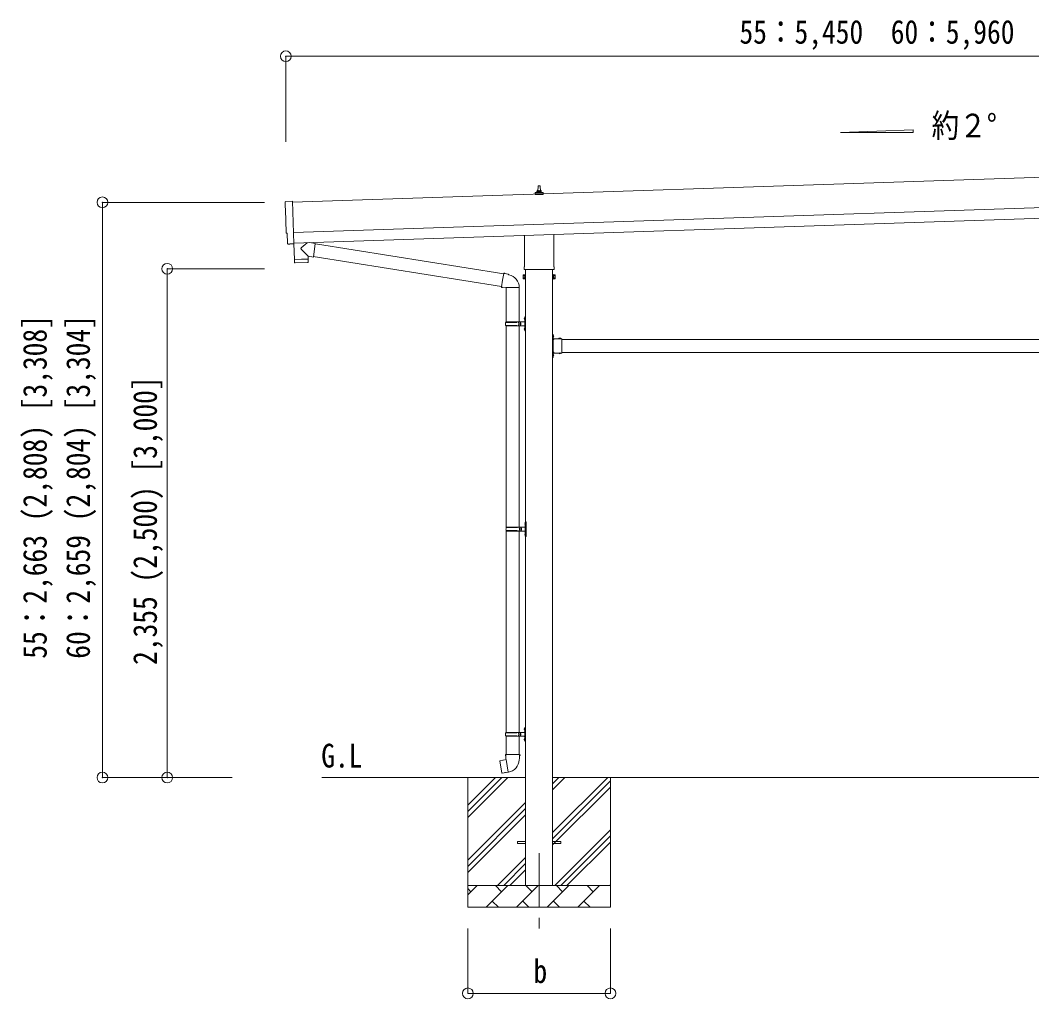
# Model space of a CAD drawing. Units: millimetres at full size, sheet at 1:50; details may follow other scales. Extents: x -14053 to 14053, y -9700 to 9700.
# Drawn here: x 4674 to 9357, y -255 to 4274 of the extents above; entities that cross this region are included whole.
import ezdxf
from ezdxf.enums import TextEntityAlignment as Align

# ---------------------------------------------------------------- set-up
doc = ezdxf.new("R2010")
doc.units = ezdxf.units.MM
doc.header["$LTSCALE"] = 50
doc.header["$PDMODE"] = 32
doc.header["$PDSIZE"] = 50
doc.linetypes.add('CHAIN1', pattern=[8, 5, -1, 1, -1])
doc.linetypes.add('USER8', pattern=[4, 3, -1])
for name, color, linetype, lineweight in [('0-2_建具', 4, 'Continuous', 9), ('0-3_階段', 7, 'CHAIN1', 9), ('0-4_設備', 4, 'Continuous', 9), ('0-7_ハッチ', 7, 'Continuous', 9), ('0-8_外構', 6, 'Continuous', 9), ('0-9_敷地', 7, 'Continuous', 9)]:
    doc.layers.add(name, color=color, linetype=linetype, lineweight=lineweight)
doc.styles.add('ＭＳ ゴシック', font='')
doc.styles.get('ＭＳ ゴシック').set_extended_font_data('MS Gothic')

msp = doc.modelspace()

# ---------------------------------------------------------------- linework, layer by layer
at = {"layer": '0-2_建具'}
for p, q in [((11317.77, 3611.88), (5934.76, 3432.45)), ((5939.42, 3292.52), (11322.43, 3471.96)), ((7058.15, 3467.56), (7058.15, 3475.27)), ((7094.65, 3467.56), (7058.15, 3467.56)), ((7058.54, 3476.06), (7094.27, 3476.06)), ((7058.92, 3476.25), (7065.64, 3477.87)), ((7066.02, 3478.06), (7086.79, 3478.06)), ((7066.4, 3478.85), (7066.4, 3483.06)), ((7067.4, 3483.06), (7085.4, 3483.06)), ((7070.4, 3483.06), (7071.13, 3506.58)), ((7072.13, 3507.56), (7080.68, 3507.56)), ((7081.68, 3506.58), (7082.4, 3483.06)), ((7086.4, 3478.85), (7086.4, 3483.06)), ((7093.89, 3476.25), (7087.17, 3477.87)), ((7094.65, 3467.56), (7094.65, 3475.27)), ((5941.09, 3242.55), (11324.1, 3421.99)), ((7008.1, 3133.57), (7008.1, 3278.12)), ((7144.7, 3282.67), (7144.7, 3133.57)), ((5921.59, 3238.13), (5914.67, 3238.26)), ((5941.18, 3239.79), (5941.22, 3238.78)), ((7002.4, 3095.3), (7003.16, 3096.61)), ((7002.4, 3095.3), (7002.4, 3078.3)), ((7009.4, 3091.71), (7003.16, 3091.71)), ((7006.4, 3124.8), (7006.4, 3130.3)), ((7144.34, 3121.3), (7008.47, 3121.3)), ((7013.9, 3121.3), (7013.9, 268.8)), ((7138.9, 268.8), (7138.9, 3121.3)), ((7143.4, 3091.71), (7149.65, 3091.71)), ((7146.4, 3130.3), (7146.4, 3124.8)), ((7150.4, 3095.3), (7149.65, 3096.61)), ((7150.4, 3095.3), (7150.4, 3078.3)), ((7002.4, 3078.3), (7003.16, 3076.98)), ((7009.4, 3081.89), (7003.16, 3081.89)), ((7009.4, 3076.98), (7003.16, 3076.98)), ((7011.9, 3077.6), (7009.4, 3077.6)), ((7140.9, 3077.6), (7143.4, 3077.6)), ((7143.4, 3081.89), (7149.65, 3081.89)), ((7143.4, 3076.98), (7149.65, 3076.98)), ((7150.4, 3078.3), (7149.65, 3076.98)), ((7140.9, 2819.8), (7138.9, 2819.8)), ((7138.9, 2819.8), (7138.9, 2799.8)), ((7138.9, 2812.8), (7140.9, 2812.8)), ((7140.9, 2819.8), (7140.9, 2799.8)), ((7141.41, 2815.7), (7140.9, 2815.7)), ((7140.9, 2815.7), (7140.9, 2803.9)), ((7138.9, 2806.8), (7140.9, 2806.8)), ((7180.9, 2799.8), (7140.9, 2799.8)), ((7140.9, 2795.8), (7140.9, 2737.8)), ((7177.8, 2799.8), (7166, 2799.8)), ((7177.8, 2800.31), (7177.8, 2799.8)), ((7180.9, 2799.8), (7180.9, 2733.8)), ((7180.9, 2796.8), (10071.9, 2796.8)), ((7138.9, 2733.8), (7138.9, 2713.8)), ((7138.9, 2726.8), (7140.9, 2726.8)), ((7138.9, 2720.8), (7140.9, 2720.8)), ((7144.9, 2736.8), (7139.4, 2736.8)), ((7140.9, 2735.8), (7144.9, 2735.8)), ((7140.9, 2733.8), (7140.9, 2713.8)), ((7180.9, 2733.8), (7140.9, 2733.8)), ((7141.41, 2729.7), (7140.9, 2729.7)), ((7140.9, 2729.7), (7140.9, 2717.9)), ((7177.8, 2733.8), (7166, 2733.8)), ((7177.8, 2733.29), (7177.8, 2733.8)), ((7180.9, 2736.8), (10071.9, 2736.8)), ((7140.9, 2713.8), (7138.9, 2713.8)), ((6976.4, 473.3), (7013.9, 473.3)), ((6976.4, 464.3), (6976.4, 473.3)), ((7138.9, 473.3), (7176.4, 473.3)), ((7176.4, 464.3), (7176.4, 473.3)), ((6976.4, 464.3), (7013.9, 464.3)), ((7138.9, 464.3), (7176.4, 464.3))]:
    msp.add_line(p, q, dxfattribs=at)
for points in [[(5903.09, 3434.83), (5934.59, 3437.53), (5941.18, 3239.79)], [(5911.73, 3241.16), (5910.16, 3288.16), (5909.56, 3288.14)], [(5922.33, 3238.43), (5922.97, 3239.08), (5941.22, 3238.78)], [(7009.4, 3076.98), (7009.4, 3096.61), (7003.16, 3096.61)], [(7009.4, 3077.6), (7009.4, 3096), (7011.9, 3096)], [(7143.4, 3077.6), (7143.4, 3096), (7140.9, 3096)], [(7143.4, 3076.98), (7143.4, 3096.61), (7149.65, 3096.61)], [(7141.41, 2815.7), (7141.41, 2803.9), (7140.9, 2803.9)], [(7144.9, 2796.8), (7139.4, 2796.8), (7139.4, 2736.8)], [(7140.9, 2795.8), (7144.9, 2795.8), (7144.9, 2797.8), (7140.9, 2797.8)], [(7177.8, 2800.31), (7166, 2800.31), (7166, 2799.8)], [(7140.9, 2737.8), (7144.9, 2737.8), (7144.9, 2735.8)], [(7141.41, 2729.7), (7141.41, 2717.9), (7140.9, 2717.9)], [(7177.8, 2733.29), (7166, 2733.29), (7166, 2733.8)]]:
    msp.add_lwpolyline(points, dxfattribs=at)
for points in [[(7011.9, 3076.3), (7011.9, 3097.3), (7013.9, 3097.3), (7013.9, 3076.3)], [(7140.9, 3076.3), (7140.9, 3097.3), (7138.9, 3097.3), (7138.9, 3076.3)]]:
    msp.add_lwpolyline(points, close=True, dxfattribs=at)
at = {"layer": '0-2_建具', "linetype": 'USER8'}
for points in [[(7143.52, 2812.3), (7140.74, 2810.94), (7140.13, 2809.8)], [(7143.52, 2807.3), (7140.74, 2808.65), (7140.13, 2809.8)], [(7169.4, 2802.41), (7170.76, 2799.63), (7171.9, 2799.02)], [(7174.4, 2802.41), (7173.05, 2799.63), (7171.9, 2799.02)], [(7143.52, 2726.3), (7140.74, 2724.94), (7140.13, 2723.8)], [(7143.52, 2721.3), (7140.74, 2722.65), (7140.13, 2723.8)], [(7169.4, 2731.19), (7170.76, 2733.97), (7171.9, 2734.57)], [(7174.4, 2731.19), (7173.05, 2733.97), (7171.9, 2734.57)]]:
    msp.add_lwpolyline(points, dxfattribs=at)
at = {"layer": '0-2_建具'}
for centre, radius, start, end in [((7059.15, 3475.27), 1, 103.62699, 180), ((7065.4, 3478.85), 1, 283.62699, 0), ((7070.49, 3482.43), 4.13, 90, 171.17633), ((7067.4, 3482.06), 1, 90, 180), ((7072.13, 3506.56), 1, 90, 178.60509), ((7079.74, 3483.06), 4.83, 133.60282, 180), ((7073.07, 3483.06), 4.83, 0, 46.39718), ((7080.68, 3506.56), 1, 1.39491, 90), ((7082.32, 3482.43), 4.13, 8.82367, 90), ((7085.4, 3482.06), 1, 0, 90), ((7087.4, 3478.85), 1, 180, 256.37301), ((7093.65, 3475.27), 1, 0, 76.37301), ((7006.75, 3094.16), 4.34, 145.61575, 214.38425), ((7018.65, 3086.8), 16.24, 162.41205, 197.58795), ((7010.4, 3130.3), 4, 125.09963, 180), ((7010.4, 3124.8), 4, 180, 194.47751), ((7010.4, 3124.8), 4, 194.47751, 241.04498), ((7142.4, 3124.8), 4, 298.95502, 345.52249), ((7142.4, 3130.3), 4, 0, 54.90037), ((7142.4, 3124.8), 4, 345.52249, 0), ((7134.16, 3086.8), 16.24, 342.41205, 17.58795), ((7146.06, 3094.16), 4.34, 325.61575, 34.38425), ((7006.75, 3079.44), 4.34, 145.61575, 214.38425), ((7146.06, 3079.44), 4.34, 325.61575, 34.38425), ((7135.67, 2809.8), 8.23, 314.2189, 45.7811), ((7140.9, 2799.8), 2, 180, 270), ((7171.9, 2794.57), 8.23, 44.2189, 135.7811), ((7140.9, 2733.8), 2, 90, 180), ((7135.67, 2723.8), 8.23, 314.2189, 45.7811), ((7171.9, 2739.03), 8.23, 224.2189, 315.7811)]:
    msp.add_arc(centre, radius, start, end, dxfattribs=at)
for centre, major_axis, ratio, start_param, end_param in [((5903.35, 3431.84), (-3, -0.1), 0.99863, 4.7647489, 6.2979817), ((1142.48, 3202.68), (4760.73, 158.69), 0.99863, 6.2686928, 6.2979817), ((5909.42, 3292.54), (-4.4, -0.15), 0.99863, 6.2686928, 7.8539816), ((5914.73, 3241.26), (-2.11, -2.14), 0.9974, 5.5252311, 7.0411395), ((5921.62, 3239.13), (-0.704, -0.714), 0.9974, 0.7579542, 1.5707963)]:
    msp.add_ellipse(centre, major_axis=major_axis, ratio=ratio, start_param=start_param, end_param=end_param, dxfattribs=at)
at = {"layer": '0-3_階段'}
msp.add_line((7076.4, 418.8), (7076.4, 69.8), dxfattribs=at)
at = {"layer": '0-4_設備', "color": 7}
for p, q in [((7013.9, 768.8), (6069.74, 768.8)), ((6746.4, 768.8), (6746.4, 168.8)), ((6746.4, 583.75), (6931.46, 768.8)), ((6746.4, 612.03), (6903.17, 768.8)), ((6746.4, 640.32), (6874.89, 768.8)), ((10113.9, 768.8), (7138.9, 768.8)), ((7138.9, 513.7), (7394, 768.8)), ((7138.9, 711.69), (7196.01, 768.8)), ((7138.9, 739.97), (7167.73, 768.8)), ((7138.9, 485.42), (7406.4, 752.92)), ((7406.4, 768.8), (7406.4, 168.8)), ((7138.9, 457.13), (7406.4, 724.63)), ((6746.4, 385.76), (7013.9, 653.26)), ((6746.4, 357.47), (7013.9, 624.97)), ((6746.4, 329.19), (7013.9, 596.69)), ((7148.56, 268.8), (7406.4, 526.64)), ((7176.85, 268.8), (7406.4, 498.36)), ((7205.13, 268.8), (7406.4, 470.07)), ((6884, 268.8), (7013.9, 398.7)), ((6912.29, 268.8), (7013.9, 370.42)), ((6940.57, 268.8), (7013.9, 342.13)), ((6746.4, 268.8), (7406.4, 268.8)), ((6746.4, 225.91), (6789.3, 268.8)), ((6760.74, 240.24), (6746.4, 254.58)), ((6830.72, 168.8), (6930.72, 268.8)), ((6902.17, 240.24), (6873.61, 268.8)), ((6972.14, 168.8), (7072.14, 268.8)), ((7043.59, 240.24), (7015.03, 268.8)), ((7113.56, 168.8), (7213.56, 268.8)), ((7185.01, 240.24), (7156.46, 268.8)), ((7254.98, 168.8), (7354.98, 268.8)), ((7326.43, 240.24), (7297.88, 268.8)), ((7403.12, 268.8), (7406.4, 272.08)), ((6859.27, 197.35), (6887.83, 168.8)), ((7000.69, 197.35), (7029.25, 168.8)), ((7142.12, 197.35), (7170.67, 168.8)), ((7283.54, 197.35), (7312.09, 168.8)), ((7406.4, 168.8), (6746.4, 168.8))]:
    msp.add_line(p, q, dxfattribs=at)
at = {"layer": '0-7_ハッチ', "color": 4}
for p, q in [((8471.09, 3753.99), (8807.09, 3766.4)), ((8807.09, 3753.99), (8471.09, 3753.99)), ((8807.09, 3766.4), (8807.09, 3753.99))]:
    msp.add_line(p, q, dxfattribs=at)
at = {"layer": '0-8_外構'}
for p, q in [((5903.76, 4107.77), (5903.76, 3711.91)), ((5903.76, 4107.77), (11353.43, 4107.77)), ((5054.76, 3431.41), (5804.76, 3431.41)), ((5054.76, 3431.41), (5054.76, 768.8)), ((5354.76, 3123.8), (5804.76, 3123.8)), ((5354.76, 3123.8), (5354.76, 768.8)), ((5054.76, 768.8), (5654.76, 768.8)), ((5354.76, 768.8), (5654.76, 768.8)), ((6746.4, -230.2), (6746.4, 69.8)), ((7406.4, -230.2), (7406.4, 69.8)), ((6746.4, -230.2), (7406.4, -230.2))]:
    msp.add_line(p, q, dxfattribs=at)
for p in [(5903.76, 4107.77), (5054.76, 3431.41), (5354.76, 3123.8), (5054.76, 768.8), (5354.76, 768.8), (6746.4, -230.2), (7406.4, -230.2)]:
    msp.add_point(p, dxfattribs=at)
at = {"layer": '0-9_敷地'}
for p, q in [((6002.51, 3244.6), (5975.29, 3221.57)), ((6040.2, 3241.31), (6014.28, 3244.99)), ((6040.2, 3241.31), (6031.23, 3178.24)), ((6040.43, 3239.4), (6912.53, 3100.55)), ((6006.75, 3181.72), (5975.26, 3214.23)), ((5943.22, 3166.58), (5943.88, 3153.54)), ((6004.49, 3152.61), (5946.98, 3150.7)), ((5947.69, 3167.73), (5947.74, 3166.73)), ((6002.66, 3169.56), (6002.67, 3168.56)), ((6006.75, 3181.72), (6031.23, 3178.24)), ((6006.75, 3181.72), (6007.15, 3169.71)), ((6031, 3180.15), (6902.11, 3041.45)), ((6912.86, 3102.37), (6907.32, 3071)), ((6912.86, 3102.37), (6914, 3104.35)), ((6914, 3104.35), (6917.56, 3103.72)), ((6917.56, 3103.72), (6917.98, 3101.37)), ((6932.49, 3098.55), (6934.18, 3096.92)), ((6934.18, 3096.92), (6936.29, 3096.47)), ((6901.79, 3039.63), (6907.32, 3071)), ((6901.79, 3039.63), (6902.19, 3037.38)), ((6901.79, 3039.63), (6906.95, 3038.82)), ((6902.19, 3037.38), (6905.75, 3036.75)), ((6905.75, 3036.75), (6906.95, 3038.82)), ((6906.95, 3038.82), (6921.55, 3036.51)), ((6921.55, 3036.51), (6923.75, 3037.49)), ((6984.05, 3037.09), (6922.87, 3037.09)), ((6923.9, 3037.09), (6923.9, 2877.8)), ((6983.9, 3037.09), (6983.9, 2877.8)), ((6920.9, 2875.8), (6971.24, 2875.8)), ((6920.9, 2861.8), (6971.24, 2861.8)), ((6921.9, 2877.8), (7007.9, 2877.8)), ((6921.9, 2877.8), (6921.9, 2875.8)), ((6921.9, 2859.8), (6921.9, 2861.8)), ((6921.9, 2859.8), (7007.9, 2859.8)), ((6923.9, 2859.8), (6923.9, 1927.8)), ((6980.9, 2877.8), (6980.9, 2873.3)), ((6980.9, 2873.3), (6982.9, 2873.3)), ((6980.9, 2859.8), (6980.9, 2864.3)), ((6980.9, 2864.3), (6982.9, 2864.3)), ((6982.9, 2873.3), (6982.9, 2868.8)), ((6982.9, 2864.3), (6982.9, 2868.8)), ((6983.9, 2859.8), (6983.9, 1927.8)), ((6988.9, 2877.8), (6988.9, 2868.8)), ((6988.9, 2873.3), (6991.9, 2873.3)), ((6988.9, 2859.8), (6988.9, 2868.8)), ((6988.9, 2864.3), (6991.9, 2864.3)), ((6991.9, 2873.3), (6991.9, 2868.8)), ((6991.9, 2864.3), (6991.9, 2868.8)), ((7007.6, 2894.95), (7009.65, 2893.95)), ((7008.87, 2896.95), (7009.5, 2896.95)), ((7008.87, 2896.95), (7008.87, 2888.65)), ((7008.87, 2888.65), (7009.5, 2888.65)), ((7009.5, 2896.95), (7009.5, 2888.65)), ((7009.5, 2896.95), (7009.9, 2896.55)), ((7009.5, 2888.65), (7009.9, 2889.05)), ((7009.65, 2893.95), (7010.26, 2892.8)), ((7009.9, 2900.8), (7012.9, 2902.3)), ((7009.9, 2900.8), (7009.9, 2868.8)), ((7009.9, 2896.55), (7009.9, 2889.05)), ((7009.9, 2836.8), (7009.9, 2868.8)), ((7012.9, 2902.3), (7012.9, 2868.8)), ((7012.9, 2902.3), (7013.9, 2902.3)), ((7012.9, 2835.3), (7012.9, 2868.8)), ((7013.9, 2902.3), (7013.9, 2868.8)), ((7013.9, 2835.3), (7013.9, 2868.8)), ((7007.6, 2846.95), (7009.65, 2845.95)), ((7008.87, 2848.95), (7009.5, 2848.95)), ((7008.87, 2848.95), (7008.87, 2840.65)), ((7008.87, 2840.65), (7009.5, 2840.65)), ((7009.5, 2848.95), (7009.5, 2840.65)), ((7009.5, 2848.95), (7009.9, 2848.55)), ((7009.5, 2840.65), (7009.9, 2841.05)), ((7009.65, 2845.95), (7010.26, 2844.8)), ((7009.9, 2848.55), (7009.9, 2841.05)), ((7009.9, 2836.8), (7012.9, 2835.3)), ((7012.9, 2835.3), (7013.9, 2835.3)), ((6923.4, 1925.8), (6973.74, 1925.8)), ((6924.4, 1927.8), (7010.4, 1927.8)), ((6924.4, 1927.8), (6924.4, 1925.8)), ((6983.4, 1927.8), (6983.4, 1923.3)), ((6983.4, 1923.3), (6985.4, 1923.3)), ((6985.4, 1923.3), (6985.4, 1918.8)), ((6991.4, 1927.8), (6991.4, 1918.8)), ((6991.4, 1923.3), (6994.4, 1923.3)), ((6994.4, 1923.3), (6994.4, 1918.8)), ((7010.1, 1944.95), (7012.15, 1943.95)), ((7011.37, 1946.95), (7012, 1946.95)), ((7011.37, 1946.95), (7011.37, 1938.65)), ((7011.37, 1938.65), (7012, 1938.65)), ((7012, 1946.95), (7012, 1938.65)), ((7012, 1946.95), (7012.4, 1946.55)), ((7012, 1938.65), (7012.4, 1939.05)), ((7012.15, 1943.95), (7012.76, 1942.8)), ((7012.4, 1950.8), (7015.4, 1952.3)), ((7012.4, 1950.8), (7012.4, 1918.8)), ((7012.4, 1946.55), (7012.4, 1939.05)), ((7015.4, 1952.3), (7015.4, 1918.8)), ((7015.4, 1952.3), (7016.4, 1952.3)), ((7016.4, 1952.3), (7016.4, 1918.8)), ((6923.4, 1911.8), (6973.74, 1911.8)), ((6923.9, 1909.81), (6923.9, 977.8)), ((6924.4, 1909.8), (6924.4, 1911.8)), ((6924.4, 1909.8), (7010.4, 1909.8)), ((6983.4, 1909.8), (6983.4, 1914.3)), ((6983.4, 1914.3), (6985.4, 1914.3)), ((6983.9, 1909.81), (6983.9, 977.8)), ((6985.4, 1914.3), (6985.4, 1918.8)), ((6991.4, 1909.8), (6991.4, 1918.8)), ((6991.4, 1914.3), (6994.4, 1914.3)), ((6994.4, 1914.3), (6994.4, 1918.8)), ((7010.1, 1896.95), (7012.15, 1895.95)), ((7011.37, 1898.95), (7012, 1898.95)), ((7011.37, 1898.95), (7011.37, 1890.65)), ((7011.37, 1890.65), (7012, 1890.65)), ((7012, 1898.95), (7012, 1890.65)), ((7012, 1898.95), (7012.4, 1898.55)), ((7012, 1890.65), (7012.4, 1891.05)), ((7012.15, 1895.95), (7012.76, 1894.8)), ((7012.4, 1886.8), (7012.4, 1918.8)), ((7012.4, 1898.55), (7012.4, 1891.05)), ((7012.4, 1886.8), (7015.4, 1885.3)), ((7015.4, 1885.3), (7015.4, 1918.8)), ((7015.4, 1885.3), (7016.4, 1885.3)), ((7016.4, 1885.3), (7016.4, 1918.8)), ((7007.6, 994.95), (7009.65, 993.95)), ((7008.87, 996.95), (7009.5, 996.95)), ((7008.87, 996.95), (7008.87, 988.65)), ((7008.87, 988.65), (7009.5, 988.65)), ((7009.5, 996.95), (7009.5, 988.65)), ((7009.5, 996.95), (7009.9, 996.55)), ((7009.5, 988.65), (7009.9, 989.05)), ((7009.65, 993.95), (7010.26, 992.8)), ((7009.9, 1000.8), (7012.9, 1002.3)), ((7009.9, 1000.8), (7009.9, 968.8)), ((7009.9, 996.55), (7009.9, 989.05)), ((7012.9, 1002.3), (7012.9, 968.8)), ((7012.9, 1002.3), (7013.9, 1002.3)), ((7013.9, 1002.3), (7013.9, 968.8)), ((6920.9, 975.8), (6971.24, 975.8)), ((6920.9, 961.8), (6971.24, 961.8)), ((6921.9, 977.8), (7007.9, 977.8)), ((6921.9, 977.8), (6921.9, 975.8)), ((6921.9, 959.8), (6921.9, 961.8)), ((6921.9, 959.8), (7007.9, 959.8)), ((6923.9, 959.8), (6923.9, 874.87)), ((6980.9, 977.8), (6980.9, 973.3)), ((6980.9, 973.3), (6982.9, 973.3)), ((6980.9, 959.8), (6980.9, 964.3)), ((6980.9, 964.3), (6982.9, 964.3)), ((6982.9, 973.3), (6982.9, 968.8)), ((6982.9, 964.3), (6982.9, 968.8)), ((6983.9, 959.8), (6983.9, 874.87)), ((6988.9, 977.8), (6988.9, 968.8)), ((6988.9, 973.3), (6991.9, 973.3)), ((6988.9, 959.8), (6988.9, 968.8)), ((6988.9, 964.3), (6991.9, 964.3)), ((6991.9, 973.3), (6991.9, 968.8)), ((6991.9, 964.3), (6991.9, 968.8)), ((7007.6, 946.95), (7009.65, 945.95)), ((7008.87, 948.95), (7009.5, 948.95)), ((7008.87, 948.95), (7008.87, 940.65)), ((7008.87, 940.65), (7009.5, 940.65)), ((7009.5, 948.95), (7009.5, 940.65)), ((7009.5, 948.95), (7009.9, 948.55)), ((7009.5, 940.65), (7009.9, 941.05)), ((7009.65, 945.95), (7010.26, 944.8)), ((7009.9, 936.8), (7009.9, 968.8)), ((7009.9, 948.55), (7009.9, 941.05)), ((7009.9, 936.8), (7012.9, 935.3)), ((7012.9, 935.3), (7012.9, 968.8)), ((7013.9, 935.3), (7013.9, 968.8)), ((7012.9, 935.3), (7013.9, 935.3)), ((6895.44, 846.42), (6894.64, 845.25)), ((6894.64, 845.25), (6904.26, 790.69)), ((6923.31, 851.67), (6895.44, 846.42)), ((6908.19, 849.02), (6907.98, 848.78)), ((6922.05, 874.87), (6919.9, 874.09)), ((6919.9, 874.09), (6919.9, 870.47)), ((6919.9, 870.47), (6922.15, 869.66)), ((6922.05, 874.87), (6953.9, 874.87)), ((6922.05, 874.87), (6922.15, 869.66)), ((6922.15, 869.66), (6922.4, 854.87)), ((6922.4, 854.87), (6923.75, 852.87)), ((6933.67, 794.37), (6923.53, 851.85)), ((6923.56, 852.67), (6923.56, 851.96)), ((6923.75, 852.87), (6923.72, 852.87)), ((6985.75, 874.87), (6953.9, 874.87)), ((6984.09, 852.93), (6984.02, 850.77)), ((6985.41, 854.87), (6984.09, 852.93)), ((6987.9, 870.47), (6985.66, 869.66)), ((6985.75, 874.87), (6987.9, 874.09)), ((6987.9, 874.09), (6987.9, 870.47)), ((6918.28, 791.78), (6918, 791.94)), ((6933.97, 793.61), (6933.73, 794.27))]:
    msp.add_line(p, q, dxfattribs=at)
for points in [[(5940.81, 3238.79), (5943.19, 3167.58), (6007.15, 3169.71)], [(6007.39, 3155.66), (6007.19, 3168.71), (5943.22, 3166.58)], [(6912.86, 3102.37), (6917.98, 3101.37), (6932.49, 3098.55)], [(7007.6, 2890.65), (7009.65, 2891.65), (7010.26, 2892.8)], [(7007.6, 2842.65), (7009.65, 2843.65), (7010.26, 2844.8)], [(7010.1, 1940.65), (7012.15, 1941.65), (7012.76, 1942.8)], [(7010.1, 1892.65), (7012.15, 1893.65), (7012.76, 1894.8)], [(7007.6, 990.65), (7009.65, 991.65), (7010.26, 992.8)], [(7007.6, 942.65), (7009.65, 943.65), (7010.26, 944.8)], [(6910.43, 849.24), (6910.15, 849.39), (6908.19, 849.02)], [(6985.75, 874.87), (6985.66, 869.66), (6985.41, 854.87)], [(6933.4, 794.47), (6905.42, 789.87), (6904.26, 790.69)], [(6920.47, 792.34), (6920.25, 792.1), (6918.28, 791.78)]]:
    msp.add_lwpolyline(points, dxfattribs=at)
for centre, radius, start, end in [((5978.67, 3217.88), 5, 132.56466, 226.88314), ((5946.88, 3153.69), 3, 182.90915, 271.95747), ((6004.39, 3155.61), 3, 271.90915, 0.90915), ((6923.75, 3037.49), 60.3, 359.62495, 78), ((6969.65, 2868.8), 49.25, 171.82876, 180.00002), ((6969.65, 2868.8), 49.25, 180.00002, 188.17127), ((6971.24, 2877.8), 2, 270, 359.99998), ((6971.24, 2859.8), 2, 0.00005, 90.00004), ((7013.2, 2892.8), 6, 136.21765, 223.78235), ((7007.9, 2879.8), 2, 270, 359.99998), ((7007.9, 2857.8), 2, 0.00005, 90.00004), ((7013.2, 2844.8), 6, 136.21765, 223.78235), ((6972.15, 1918.8), 49.25, 171.82876, 180.00002), ((6973.74, 1927.8), 2, 270, 359.99998), ((7015.7, 1942.8), 6, 136.21765, 223.78235), ((7010.4, 1929.8), 2, 270, 359.99998), ((6972.15, 1918.8), 49.25, 180.00002, 188.17127), ((6973.74, 1909.8), 2, 0.00005, 90.00004), ((7015.7, 1894.8), 6, 136.21765, 223.78235), ((7010.4, 1907.8), 2, 0.00005, 90.00004), ((7013.2, 992.8), 6, 136.21765, 223.78235), ((6969.65, 968.8), 49.25, 171.82876, 180.00002), ((6969.65, 968.8), 49.25, 180.00002, 188.17127), ((6971.24, 977.8), 2, 270, 359.99998), ((6971.24, 959.8), 2, 0.00005, 90.00004), ((7013.2, 944.8), 6, 136.21765, 223.78235), ((7007.9, 979.8), 2, 270, 359.99998), ((7007.9, 957.8), 2, 0.00005, 90.00004), ((6923.26, 851.96), 0.3, 280.66842, 0), ((6923.76, 852.67), 0.2, 100, 180), ((6923.75, 852.87), 60.3, 279.96938, 358), ((6933.45, 794.17), 0.3, 20, 99.33158), ((6934.16, 793.68), 0.2, 200, 279.96938)]:
    msp.add_arc(centre, radius, start, end, dxfattribs=at)

# ---------------------------------------------------------------- texts
at = {"layer": '0-7_ハッチ', "style": 'ＭＳ ゴシック', "width": 0.85}
for s, p in [('約２°', (8893.22, 3698.84)), ('G.L', (6067.75, 782.25))]:
    msp.add_text(s, height=110, dxfattribs=at).set_placement(p, align=Align.BOTTOM_LEFT)
at = {"layer": '0-8_外構', "color": 7, "style": 'ＭＳ ゴシック', "width": 0.85}
for s, p in [('55：5,450\u300060：5,960', (8003.6, 4132.77)), ('b', (7050.15, -215.2))]:
    msp.add_text(s, height=110, dxfattribs=at).set_placement(p, align=Align.BOTTOM_LEFT)
for s, p in [('55：2,663 (2,808) [3,308]', (4829.76, 1318.86)), ('60：2,659 (2,804) [3,304]', (5029.76, 1318.86)), ('2,355 (2,500) [3,000]', (5339.76, 1290.05))]:
    msp.add_text(s, height=110, rotation=90, dxfattribs=at).set_placement(p, align=Align.BOTTOM_LEFT)

doc.saveas('drawing.dxf')
